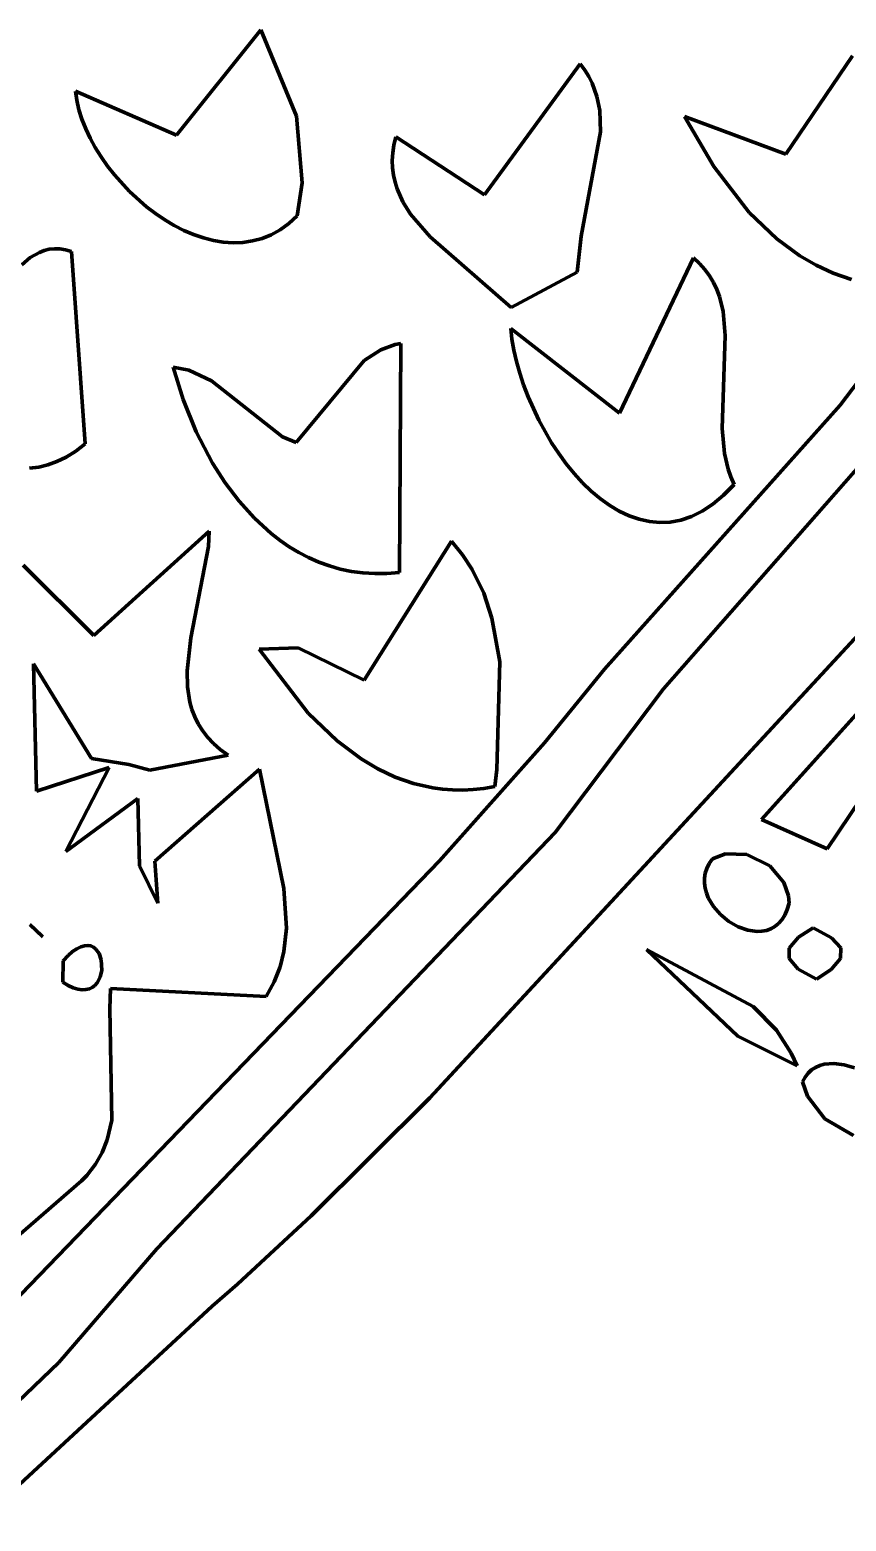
# Model space of a CAD drawing. Header units: millimetres. Extents: x 0 to 14.2, y 0 to 19.5.
# Drawn here: x 9.452 to 9.881, y 8.243 to 9.026 of the extents above; entities that cross this region are included whole.
import ezdxf

# ---------------------------------------------------------------- set-up
doc = ezdxf.new("R2010")
doc.units = ezdxf.units.MM
doc.layers.add('color#010101ff', color=7, linetype='CONTINUOUS', lineweight=100)
doc.layers.add('color#fdfdfdff', color=7, linetype='CONTINUOUS', lineweight=100)

msp = doc.modelspace()

# ---------------------------------------------------------------- linework, layer by layer
at = {"layer": 'color#010101ff'}
for p, q in [((9.52933, 8.97115), (9.57364, 9.02648)), ((9.57364, 9.02648), (9.59237, 8.98105)), ((9.84929, 8.96111), (9.88431, 9.01282)), ((9.69101, 8.93986), (9.74135, 9.00866)), ((9.74135, 9.00866), (9.74376, 9.00535)), ((9.74376, 9.00535), (9.74583, 9.00197)), ((9.74583, 9.00197), (9.74757, 8.99853)), ((9.47693, 8.98946), (9.47625, 8.99432)), ((9.47625, 8.99432), (9.52933, 8.97115)), ((9.74757, 8.99853), (9.75013, 8.99145)), ((9.47807, 8.98453), (9.47693, 8.98946)), ((9.75013, 8.99145), (9.75159, 8.98415)), ((9.47963, 8.97954), (9.47807, 8.98453)), ((9.4816, 8.97454), (9.47963, 8.97954)), ((9.59237, 8.98105), (9.59533, 8.94607)), ((9.75159, 8.98415), (9.75209, 8.97286)), ((9.81149, 8.95465), (9.79606, 8.98092)), ((9.79606, 8.98092), (9.84929, 8.96111)), ((9.48395, 8.96956), (9.4816, 8.97454)), ((9.64353, 8.96597), (9.64456, 8.97025)), ((9.64456, 8.97025), (9.69101, 8.93986)), ((9.75209, 8.97286), (9.74178, 8.91804)), ((9.48665, 8.96461), (9.48395, 8.96956)), ((9.48969, 8.95973), (9.48665, 8.96461)), ((9.64291, 8.96182), (9.64353, 8.96597)), ((9.49303, 8.95495), (9.48969, 8.95973)), ((9.49666, 8.9503), (9.49303, 8.95495)), ((9.64267, 8.9578), (9.64291, 8.96182)), ((9.6428, 8.95391), (9.64267, 8.9578)), ((9.83018, 8.93052), (9.81149, 8.95465)), ((9.50469, 8.94149), (9.49666, 8.9503)), ((9.64328, 8.95013), (9.6428, 8.95391)), ((9.64408, 8.94647), (9.64328, 8.95013)), ((9.64518, 8.94292), (9.64408, 8.94647)), ((9.51357, 8.93355), (9.50469, 8.94149)), ((9.59533, 8.94607), (9.59272, 8.92876)), ((9.64822, 8.93611), (9.64518, 8.94292)), ((9.51827, 8.92997), (9.51357, 8.93355)), ((9.65223, 8.92966), (9.64822, 8.93611)), ((9.84465, 8.91663), (9.83018, 8.93052)), ((9.52312, 8.92669), (9.51827, 8.92997)), ((9.52808, 8.92375), (9.52312, 8.92669)), ((9.53314, 8.92116), (9.52808, 8.92375)), ((9.58836, 8.92476), (9.58381, 8.92148)), ((9.59272, 8.92876), (9.58836, 8.92476)), ((9.66251, 8.91768), (9.65223, 8.92966)), ((9.53828, 8.91897), (9.53314, 8.92116)), ((9.54346, 8.91719), (9.53828, 8.91897)), ((9.54867, 8.91585), (9.54346, 8.91719)), ((9.55387, 8.915), (9.54867, 8.91585)), ((9.55906, 8.91465), (9.55387, 8.915)), ((9.5642, 8.91483), (9.55906, 8.91465)), ((9.56926, 8.91557), (9.5642, 8.91483)), ((9.57424, 8.91691), (9.56926, 8.91557)), ((9.57909, 8.91887), (9.57424, 8.91691)), ((9.58381, 8.92148), (9.57909, 8.91887)), ((9.70502, 8.88063), (9.66251, 8.91768)), ((9.74178, 8.91804), (9.73976, 8.89911)), ((9.85666, 8.90781), (9.84465, 8.91663)), ((9.45251, 8.90682), (9.45732, 8.9096)), ((9.45732, 8.9096), (9.45985, 8.91055)), ((9.45985, 8.91055), (9.46249, 8.91118)), ((9.46249, 8.91118), (9.46522, 8.91147)), ((9.46522, 8.91147), (9.46807, 8.91139)), ((9.46807, 8.91139), (9.47104, 8.91092)), ((9.47104, 8.91092), (9.47413, 8.91004)), ((9.47413, 8.91004), (9.4814, 8.80899)), ((9.86525, 8.90282), (9.85666, 8.90781)), ((9.448, 8.90305), (9.45251, 8.90682)), ((9.76205, 8.82515), (9.80081, 8.9068)), ((9.80081, 8.9068), (9.80406, 8.90377)), ((9.80406, 8.90377), (9.80688, 8.90058)), ((9.80688, 8.90058), (9.8093, 8.89723)), ((9.87431, 8.89864), (9.86525, 8.90282)), ((9.73976, 8.89911), (9.70502, 8.88063)), ((9.8093, 8.89723), (9.81135, 8.89374)), ((9.81135, 8.89374), (9.81306, 8.89011)), ((9.88388, 8.89534), (9.87431, 8.89864)), ((9.81306, 8.89011), (9.81444, 8.88635)), ((9.81444, 8.88635), (9.81637, 8.87849)), ((9.81637, 8.87849), (9.81758, 8.866)), ((9.87784, 8.82927), (9.9135, 8.87641)), ((9.70553, 8.86393), (9.70493, 8.86952)), ((9.70493, 8.86952), (9.76205, 8.82515)), ((9.63659, 8.85837), (9.64425, 8.86114)), ((9.64425, 8.86114), (9.64706, 8.86173)), ((9.64706, 8.86173), (9.64642, 8.74144)), ((9.70651, 8.85814), (9.70553, 8.86393)), ((9.81758, 8.866), (9.81596, 8.81704)), ((9.59223, 8.80964), (9.62786, 8.85275)), ((9.62786, 8.85275), (9.63659, 8.85837)), ((9.70787, 8.85218), (9.70651, 8.85814)), ((9.70957, 8.84609), (9.70787, 8.85218)), ((9.52752, 8.84929), (9.53572, 8.84769)), ((9.53278, 8.83225), (9.52752, 8.84929)), ((9.53572, 8.84769), (9.54765, 8.84209)), ((9.71161, 8.83993), (9.70957, 8.84609)), ((9.54765, 8.84209), (9.58498, 8.81271)), ((9.71397, 8.83374), (9.71161, 8.83993)), ((9.92363, 8.83819), (9.78516, 8.68026)), ((9.53971, 8.8153), (9.53278, 8.83225)), ((9.7196, 8.82145), (9.71397, 8.83374)), ((9.75415, 8.69063), (9.87784, 8.82927)), ((9.72633, 8.80958), (9.7196, 8.82145)), ((9.54828, 8.79893), (9.53971, 8.8153)), ((9.81596, 8.81704), (9.81716, 8.80401)), ((9.4814, 8.80899), (9.47638, 8.80514)), ((9.58498, 8.81271), (9.59223, 8.80964)), ((9.73008, 8.80392), (9.72633, 8.80958)), ((9.4617, 8.79793), (9.45692, 8.79683)), ((9.46654, 8.79965), (9.4617, 8.79793)), ((9.47143, 8.80204), (9.46654, 8.79965)), ((9.47638, 8.80514), (9.47143, 8.80204)), ((9.5549, 8.78859), (9.54828, 8.79893)), ((9.73405, 8.7985), (9.73008, 8.80392)), ((9.73824, 8.79337), (9.73405, 8.7985)), ((9.81716, 8.80401), (9.81908, 8.79567)), ((9.45692, 8.79683), (9.45218, 8.79631)), ((9.74263, 8.78857), (9.73824, 8.79337)), ((9.81908, 8.79567), (9.82047, 8.79163)), ((9.82047, 8.79163), (9.82217, 8.78769)), ((9.56224, 8.77887), (9.5549, 8.78859)), ((9.7472, 8.78416), (9.74263, 8.78857)), ((9.75195, 8.78017), (9.7472, 8.78416)), ((9.8166, 8.78201), (9.811, 8.77734)), ((9.82217, 8.78769), (9.8166, 8.78201)), ((9.5703, 8.76993), (9.56224, 8.77887)), ((9.75684, 8.77664), (9.75195, 8.78017)), ((9.76188, 8.77364), (9.75684, 8.77664)), ((9.811, 8.77734), (9.80539, 8.77365)), ((9.98744, 8.77916), (9.83653, 8.61173)), ((9.57907, 8.76191), (9.5703, 8.76993)), ((9.76705, 8.7712), (9.76188, 8.77364)), ((9.77232, 8.76936), (9.76705, 8.7712)), ((9.77768, 8.76818), (9.77232, 8.76936)), ((9.78313, 8.76769), (9.77768, 8.76818)), ((9.78863, 8.76795), (9.78313, 8.76769)), ((9.79419, 8.769), (9.78863, 8.76795)), ((9.79978, 8.77089), (9.79419, 8.769)), ((9.80539, 8.77365), (9.79978, 8.77089)), ((9.48584, 8.70834), (9.54645, 8.76314)), ((9.54645, 8.76314), (9.54613, 8.755)), ((9.58372, 8.75829), (9.57907, 8.76191)), ((9.58855, 8.75496), (9.58372, 8.75829)), ((9.54613, 8.755), (9.53685, 8.70704)), ((9.59355, 8.75193), (9.58855, 8.75496)), ((9.59873, 8.74923), (9.59355, 8.75193)), ((9.62788, 8.68495), (9.6737, 8.75791)), ((9.6737, 8.75791), (9.67961, 8.75066)), ((9.67961, 8.75066), (9.68463, 8.74294)), ((9.4488, 8.74522), (9.48584, 8.70834)), ((9.60409, 8.74686), (9.59873, 8.74923)), ((9.60962, 8.74486), (9.60409, 8.74686)), ((9.61532, 8.74324), (9.60962, 8.74486)), ((9.6212, 8.74201), (9.61532, 8.74324)), ((9.68463, 8.74294), (9.69065, 8.73058)), ((9.87108, 8.59622), (9.97123, 8.74543)), ((9.62724, 8.7412), (9.6212, 8.74201)), ((9.63347, 8.74082), (9.62724, 8.7412)), ((9.63986, 8.74089), (9.63347, 8.74082)), ((9.64642, 8.74144), (9.63986, 8.74089)), ((9.69065, 8.73058), (9.69502, 8.71747)), ((9.66231, 8.4655), (9.90116, 8.72367)), ((9.69502, 8.71747), (9.69913, 8.69444)), ((9.53685, 8.70704), (9.53487, 8.68971)), ((9.5727, 8.70114), (9.59315, 8.70177)), ((9.59855, 8.66756), (9.5727, 8.70114)), ((9.59315, 8.70177), (9.62788, 8.68495)), ((9.48472, 8.64381), (9.45427, 8.69352)), ((9.45427, 8.69352), (9.45584, 8.62665)), ((9.53487, 8.68971), (9.53507, 8.68136)), ((9.69913, 8.69444), (9.69763, 8.63799)), ((9.72256, 8.65204), (9.75415, 8.69063)), ((9.53507, 8.68136), (9.53633, 8.67331)), ((9.78516, 8.68026), (9.72819, 8.60479)), ((9.53633, 8.67331), (9.53744, 8.66942)), ((9.53744, 8.66942), (9.53889, 8.66563)), ((9.53889, 8.66563), (9.54072, 8.66194)), ((9.61378, 8.65294), (9.59855, 8.66756)), ((9.54072, 8.66194), (9.54294, 8.65838)), ((9.54294, 8.65838), (9.5456, 8.65494)), ((9.5456, 8.65494), (9.54871, 8.65164)), ((9.54871, 8.65164), (9.55231, 8.64848)), ((9.55231, 8.64848), (9.55641, 8.64547)), ((9.62623, 8.64359), (9.61378, 8.65294)), ((9.66747, 8.58994), (9.72256, 8.65204)), ((9.50432, 8.6406), (9.48472, 8.64381)), ((9.55641, 8.64547), (9.51527, 8.63764)), ((9.63503, 8.63833), (9.62623, 8.64359)), ((9.45584, 8.62665), (9.49388, 8.63893)), ((9.49388, 8.63893), (9.47117, 8.59491)), ((9.51527, 8.63764), (9.50432, 8.6406)), ((9.51796, 8.5898), (9.57298, 8.63804)), ((9.57298, 8.63804), (9.58577, 8.57546)), ((9.64424, 8.63395), (9.63503, 8.63833)), ((9.65385, 8.63057), (9.64424, 8.63395)), ((9.69763, 8.63799), (9.69644, 8.62904)), ((9.66387, 8.62829), (9.65385, 8.63057)), ((9.66904, 8.62759), (9.66387, 8.62829)), ((9.67431, 8.6272), (9.66904, 8.62759)), ((9.67968, 8.62714), (9.67431, 8.6272)), ((9.68516, 8.62742), (9.67968, 8.62714)), ((9.69075, 8.62804), (9.68516, 8.62742)), ((9.69644, 8.62904), (9.69075, 8.62804)), ((9.4738, 8.59678), (9.50903, 8.62277)), ((9.50903, 8.62277), (9.50986, 8.58729)), ((9.83653, 8.61173), (9.87108, 8.59622)), ((9.72819, 8.60479), (9.51903, 8.38616)), ((9.47117, 8.59491), (9.4738, 8.59678)), ((9.8177, 8.59366), (9.81078, 8.59105)), ((9.82887, 8.59323), (9.8177, 8.59366)), ((9.42512, 8.33908), (9.66747, 8.58994)), ((9.50986, 8.58729), (9.51946, 8.56775)), ((9.51946, 8.56775), (9.51796, 8.5898)), ((9.80778, 8.586), (9.80697, 8.58341)), ((9.80904, 8.58855), (9.80778, 8.586)), ((9.81078, 8.59105), (9.80904, 8.58855)), ((9.84092, 8.58728), (9.82887, 8.59323)), ((9.84832, 8.57862), (9.84092, 8.58728)), ((9.80697, 8.58341), (9.80657, 8.58081)), ((9.80657, 8.58081), (9.80657, 8.5782)), ((9.80657, 8.5782), (9.80692, 8.57562)), ((9.85079, 8.57154), (9.84832, 8.57862)), ((9.58577, 8.57546), (9.58705, 8.55456)), ((9.80692, 8.57562), (9.80762, 8.57308)), ((9.80762, 8.57308), (9.80862, 8.57061)), ((9.80862, 8.57061), (9.81142, 8.56592)), ((9.85108, 8.56771), (9.85079, 8.57154)), ((9.81142, 8.56592), (9.81512, 8.56171)), ((9.8488, 8.56145), (9.85008, 8.56434)), ((9.85008, 8.56434), (9.85108, 8.56771)), ((9.45236, 8.55647), (9.4549, 8.55409)), ((9.45915, 8.55012), (9.45236, 8.55647)), ((9.58705, 8.55456), (9.58571, 8.54229)), ((9.81512, 8.56171), (9.81949, 8.55814)), ((9.81949, 8.55814), (9.82431, 8.55537)), ((9.82431, 8.55537), (9.82935, 8.55355)), ((9.84146, 8.55423), (9.84358, 8.55542)), ((9.84358, 8.55542), (9.84552, 8.55701)), ((9.84552, 8.55701), (9.84728, 8.55901)), ((9.84728, 8.55901), (9.8488, 8.56145)), ((9.86372, 8.55476), (9.85601, 8.5499)), ((9.87338, 8.5496), (9.86372, 8.55476)), ((9.4549, 8.55409), (9.45915, 8.55012)), ((9.82935, 8.55355), (9.83439, 8.55285)), ((9.83439, 8.55285), (9.83684, 8.55297)), ((9.83684, 8.55297), (9.83921, 8.55342)), ((9.83921, 8.55342), (9.84146, 8.55423)), ((9.85601, 8.5499), (9.85116, 8.54418)), ((9.87819, 8.54422), (9.87338, 8.5496)), ((9.47237, 8.54018), (9.46981, 8.53752)), ((9.47477, 8.54226), (9.47237, 8.54018)), ((9.477, 8.54379), (9.47477, 8.54226)), ((9.47907, 8.54481), (9.477, 8.54379)), ((9.48097, 8.54537), (9.47907, 8.54481)), ((9.4827, 8.5455), (9.48097, 8.54537)), ((9.48426, 8.54524), (9.4827, 8.5455)), ((9.48564, 8.54464), (9.48426, 8.54524)), ((9.48684, 8.54374), (9.48564, 8.54464)), ((9.4887, 8.54121), (9.48684, 8.54374)), ((9.48982, 8.53797), (9.4887, 8.54121)), ((9.58571, 8.54229), (9.58368, 8.53428)), ((9.77615, 8.54332), (9.8241, 8.49792)), ((9.83222, 8.51344), (9.77615, 8.54332)), ((9.85116, 8.54418), (9.85113, 8.53859)), ((9.87814, 8.53863), (9.87819, 8.54422)), ((9.46981, 8.53752), (9.46955, 8.52632)), ((9.48922, 8.52895), (9.49005, 8.53251)), ((9.49005, 8.53251), (9.48982, 8.53797)), ((9.58368, 8.53428), (9.58061, 8.52642)), ((9.85113, 8.53859), (9.8559, 8.53314)), ((9.8559, 8.53314), (9.86547, 8.52781)), ((9.86547, 8.52781), (9.87325, 8.53282)), ((9.87325, 8.53282), (9.87814, 8.53863)), ((9.46955, 8.52632), (9.47244, 8.52455)), ((9.47244, 8.52455), (9.47511, 8.5233)), ((9.47511, 8.5233), (9.47755, 8.52253)), ((9.48353, 8.52275), (9.48509, 8.52351)), ((9.48509, 8.52351), (9.48644, 8.52456)), ((9.48644, 8.52456), (9.48757, 8.52584)), ((9.48757, 8.52584), (9.48922, 8.52895)), ((9.58061, 8.52642), (9.57638, 8.51876)), ((9.47755, 8.52253), (9.47976, 8.52222)), ((9.47976, 8.52222), (9.48175, 8.5223)), ((9.48175, 8.5223), (9.48353, 8.52275)), ((9.49465, 8.5229), (9.49426, 8.51228)), ((9.57638, 8.51876), (9.49465, 8.5229)), ((9.49426, 8.51228), (9.49537, 8.45366)), ((9.84446, 8.50096), (9.83222, 8.51344)), ((9.85223, 8.48901), (9.84446, 8.50096)), ((9.8241, 8.49792), (9.8553, 8.48229)), ((9.8553, 8.48229), (9.85223, 8.48901)), ((9.85949, 8.47641), (9.85815, 8.47396)), ((9.86108, 8.47847), (9.85949, 8.47641)), ((9.86291, 8.48015), (9.86108, 8.47847)), ((9.86494, 8.48148), (9.86291, 8.48015)), ((9.86714, 8.48247), (9.86494, 8.48148)), ((9.8695, 8.48313), (9.86714, 8.48247)), ((9.87457, 8.48354), (9.8695, 8.48313)), ((9.87993, 8.48285), (9.87457, 8.48354)), ((9.88538, 8.48117), (9.87993, 8.48285)), ((9.85815, 8.47396), (9.86068, 8.46628)), ((9.60011, 8.40342), (9.66231, 8.4655)), ((9.86068, 8.46628), (9.8698, 8.45452)), ((9.49537, 8.45366), (9.49294, 8.44338)), ((9.8698, 8.45452), (9.88489, 8.44567)), ((9.49294, 8.44338), (9.49033, 8.43683)), ((9.48676, 8.43057), (9.48213, 8.42464)), ((9.49033, 8.43683), (9.48676, 8.43057)), ((9.47937, 8.42181), (9.34569, 8.30587)), ((9.48213, 8.42464), (9.47937, 8.42181)), ((9.56133, 8.36761), (9.60011, 8.40342)), ((9.51903, 8.38616), (9.46745, 8.32637)), ((9.5481, 8.35596), (9.56133, 8.36761)), ((9.40339, 8.22226), (9.5481, 8.35596)), ((9.46745, 8.32637), (9.42126, 8.28221))]:
    msp.add_line(p, q, dxfattribs=at)
at = {"layer": 'color#fdfdfdff'}
for p, q in [((9.57364, 9.02648), (9.52933, 8.97115)), ((9.59237, 8.98105), (9.57364, 9.02648)), ((9.88431, 9.01282), (9.84929, 8.96111)), ((9.74135, 9.00866), (9.69101, 8.93986)), ((9.74376, 9.00535), (9.74135, 9.00866)), ((9.74583, 9.00197), (9.74376, 9.00535)), ((9.74757, 8.99853), (9.74583, 9.00197)), ((9.52933, 8.97115), (9.47625, 8.99432)), ((9.47625, 8.99432), (9.47693, 8.98946)), ((9.75013, 8.99145), (9.74757, 8.99853)), ((9.47693, 8.98946), (9.47807, 8.98453)), ((9.75159, 8.98415), (9.75013, 8.99145)), ((9.47807, 8.98453), (9.47963, 8.97954)), ((9.47963, 8.97954), (9.4816, 8.97454)), ((9.59533, 8.94607), (9.59237, 8.98105)), ((9.75209, 8.97286), (9.75159, 8.98415)), ((9.84929, 8.96111), (9.79606, 8.98092)), ((9.79606, 8.98092), (9.81149, 8.95465)), ((9.4816, 8.97454), (9.48395, 8.96956)), ((9.64456, 8.97025), (9.64353, 8.96597)), ((9.69101, 8.93986), (9.64456, 8.97025)), ((9.74178, 8.91804), (9.75209, 8.97286)), ((9.48395, 8.96956), (9.48665, 8.96461)), ((9.48665, 8.96461), (9.48969, 8.95973)), ((9.64353, 8.96597), (9.64291, 8.96182)), ((9.48969, 8.95973), (9.49303, 8.95495)), ((9.49303, 8.95495), (9.49666, 8.9503)), ((9.64291, 8.96182), (9.64267, 8.9578)), ((9.64267, 8.9578), (9.6428, 8.95391)), ((9.81149, 8.95465), (9.83018, 8.93052)), ((9.49666, 8.9503), (9.50469, 8.94149)), ((9.6428, 8.95391), (9.64328, 8.95013)), ((9.64328, 8.95013), (9.64408, 8.94647)), ((9.64408, 8.94647), (9.64518, 8.94292)), ((9.50469, 8.94149), (9.51357, 8.93355)), ((9.59272, 8.92876), (9.59533, 8.94607)), ((9.64518, 8.94292), (9.64822, 8.93611)), ((9.51357, 8.93355), (9.51827, 8.92997)), ((9.64822, 8.93611), (9.65223, 8.92966)), ((9.83018, 8.93052), (9.84465, 8.91663)), ((9.51827, 8.92997), (9.52312, 8.92669)), ((9.52312, 8.92669), (9.52808, 8.92375)), ((9.52808, 8.92375), (9.53314, 8.92116)), ((9.58381, 8.92148), (9.58836, 8.92476)), ((9.58836, 8.92476), (9.59272, 8.92876)), ((9.65223, 8.92966), (9.66251, 8.91768)), ((9.53314, 8.92116), (9.53828, 8.91897)), ((9.53828, 8.91897), (9.54346, 8.91719)), ((9.54346, 8.91719), (9.54867, 8.91585)), ((9.54867, 8.91585), (9.55387, 8.915)), ((9.55387, 8.915), (9.55906, 8.91465)), ((9.55906, 8.91465), (9.5642, 8.91483)), ((9.5642, 8.91483), (9.56926, 8.91557)), ((9.56926, 8.91557), (9.57424, 8.91691)), ((9.57424, 8.91691), (9.57909, 8.91887)), ((9.57909, 8.91887), (9.58381, 8.92148)), ((9.66251, 8.91768), (9.70502, 8.88063)), ((9.73976, 8.89911), (9.74178, 8.91804)), ((9.84465, 8.91663), (9.85666, 8.90781)), ((9.45732, 8.9096), (9.45251, 8.90682)), ((9.45985, 8.91055), (9.45732, 8.9096)), ((9.46249, 8.91118), (9.45985, 8.91055)), ((9.46522, 8.91147), (9.46249, 8.91118)), ((9.46807, 8.91139), (9.46522, 8.91147)), ((9.47104, 8.91092), (9.46807, 8.91139)), ((9.47413, 8.91004), (9.47104, 8.91092)), ((9.4814, 8.80899), (9.47413, 8.91004)), ((9.85666, 8.90781), (9.86525, 8.90282)), ((9.45251, 8.90682), (9.448, 8.90305)), ((9.80081, 8.9068), (9.76205, 8.82515)), ((9.80406, 8.90377), (9.80081, 8.9068)), ((9.80688, 8.90058), (9.80406, 8.90377)), ((9.8093, 8.89723), (9.80688, 8.90058)), ((9.86525, 8.90282), (9.87431, 8.89864)), ((9.70502, 8.88063), (9.73976, 8.89911)), ((9.81135, 8.89374), (9.8093, 8.89723)), ((9.81306, 8.89011), (9.81135, 8.89374)), ((9.87431, 8.89864), (9.88388, 8.89534)), ((9.81444, 8.88635), (9.81306, 8.89011)), ((9.81637, 8.87849), (9.81444, 8.88635)), ((9.81758, 8.866), (9.81637, 8.87849)), ((9.9135, 8.87641), (9.87784, 8.82927)), ((9.76205, 8.82515), (9.70493, 8.86952)), ((9.70493, 8.86952), (9.70553, 8.86393)), ((9.64425, 8.86114), (9.63659, 8.85837)), ((9.64706, 8.86173), (9.64425, 8.86114)), ((9.64642, 8.74144), (9.64706, 8.86173)), ((9.70553, 8.86393), (9.70651, 8.85814)), ((9.81596, 8.81704), (9.81758, 8.866)), ((9.62786, 8.85275), (9.59223, 8.80964)), ((9.63659, 8.85837), (9.62786, 8.85275)), ((9.70651, 8.85814), (9.70787, 8.85218)), ((9.70787, 8.85218), (9.70957, 8.84609)), ((9.52752, 8.84929), (9.53278, 8.83225)), ((9.53572, 8.84769), (9.52752, 8.84929)), ((9.54765, 8.84209), (9.53572, 8.84769)), ((9.70957, 8.84609), (9.71161, 8.83993)), ((9.58498, 8.81271), (9.54765, 8.84209)), ((9.71161, 8.83993), (9.71397, 8.83374)), ((9.78516, 8.68026), (9.92363, 8.83819)), ((9.53278, 8.83225), (9.53971, 8.8153)), ((9.71397, 8.83374), (9.7196, 8.82145)), ((9.87784, 8.82927), (9.75415, 8.69063)), ((9.7196, 8.82145), (9.72633, 8.80958)), ((9.53971, 8.8153), (9.54828, 8.79893)), ((9.81716, 8.80401), (9.81596, 8.81704)), ((9.47638, 8.80514), (9.4814, 8.80899)), ((9.59223, 8.80964), (9.58498, 8.81271)), ((9.72633, 8.80958), (9.73008, 8.80392)), ((9.45692, 8.79683), (9.4617, 8.79793)), ((9.4617, 8.79793), (9.46654, 8.79965)), ((9.46654, 8.79965), (9.47143, 8.80204)), ((9.47143, 8.80204), (9.47638, 8.80514)), ((9.54828, 8.79893), (9.5549, 8.78859)), ((9.73008, 8.80392), (9.73405, 8.7985)), ((9.73405, 8.7985), (9.73824, 8.79337)), ((9.81908, 8.79567), (9.81716, 8.80401)), ((9.45218, 8.79631), (9.45692, 8.79683)), ((9.73824, 8.79337), (9.74263, 8.78857)), ((9.82047, 8.79163), (9.81908, 8.79567)), ((9.82217, 8.78769), (9.82047, 8.79163)), ((9.5549, 8.78859), (9.56224, 8.77887)), ((9.74263, 8.78857), (9.7472, 8.78416)), ((9.7472, 8.78416), (9.75195, 8.78017)), ((9.811, 8.77734), (9.8166, 8.78201)), ((9.8166, 8.78201), (9.82217, 8.78769)), ((9.56224, 8.77887), (9.5703, 8.76993)), ((9.75195, 8.78017), (9.75684, 8.77664)), ((9.75684, 8.77664), (9.76188, 8.77364)), ((9.80539, 8.77365), (9.811, 8.77734)), ((9.83653, 8.61173), (9.98744, 8.77916)), ((9.5703, 8.76993), (9.57907, 8.76191)), ((9.76188, 8.77364), (9.76705, 8.7712)), ((9.76705, 8.7712), (9.77232, 8.76936)), ((9.77232, 8.76936), (9.77768, 8.76818)), ((9.77768, 8.76818), (9.78313, 8.76769)), ((9.78313, 8.76769), (9.78863, 8.76795)), ((9.78863, 8.76795), (9.79419, 8.769)), ((9.79419, 8.769), (9.79978, 8.77089)), ((9.79978, 8.77089), (9.80539, 8.77365)), ((9.54645, 8.76314), (9.48584, 8.70834)), ((9.54613, 8.755), (9.54645, 8.76314)), ((9.57907, 8.76191), (9.58372, 8.75829)), ((9.58372, 8.75829), (9.58855, 8.75496)), ((9.53685, 8.70704), (9.54613, 8.755)), ((9.58855, 8.75496), (9.59355, 8.75193)), ((9.59355, 8.75193), (9.59873, 8.74923)), ((9.6737, 8.75791), (9.62788, 8.68495)), ((9.67961, 8.75066), (9.6737, 8.75791)), ((9.68463, 8.74294), (9.67961, 8.75066)), ((9.48584, 8.70834), (9.4488, 8.74522)), ((9.59873, 8.74923), (9.60409, 8.74686)), ((9.60409, 8.74686), (9.60962, 8.74486)), ((9.60962, 8.74486), (9.61532, 8.74324)), ((9.61532, 8.74324), (9.6212, 8.74201)), ((9.69065, 8.73058), (9.68463, 8.74294)), ((9.97123, 8.74543), (9.87108, 8.59622)), ((9.6212, 8.74201), (9.62724, 8.7412)), ((9.62724, 8.7412), (9.63347, 8.74082)), ((9.63347, 8.74082), (9.63986, 8.74089)), ((9.63986, 8.74089), (9.64642, 8.74144)), ((9.69502, 8.71747), (9.69065, 8.73058)), ((9.90116, 8.72367), (9.66231, 8.4655)), ((9.69913, 8.69444), (9.69502, 8.71747)), ((9.53487, 8.68971), (9.53685, 8.70704)), ((9.59315, 8.70177), (9.5727, 8.70114)), ((9.5727, 8.70114), (9.59855, 8.66756)), ((9.62788, 8.68495), (9.59315, 8.70177)), ((9.45584, 8.62665), (9.45427, 8.69352)), ((9.45427, 8.69352), (9.48472, 8.64381)), ((9.53507, 8.68136), (9.53487, 8.68971)), ((9.69763, 8.63799), (9.69913, 8.69444)), ((9.75415, 8.69063), (9.72256, 8.65204)), ((9.53633, 8.67331), (9.53507, 8.68136)), ((9.72819, 8.60479), (9.78516, 8.68026)), ((9.53744, 8.66942), (9.53633, 8.67331)), ((9.53889, 8.66563), (9.53744, 8.66942)), ((9.54072, 8.66194), (9.53889, 8.66563)), ((9.59855, 8.66756), (9.61378, 8.65294)), ((9.54294, 8.65838), (9.54072, 8.66194)), ((9.5456, 8.65494), (9.54294, 8.65838)), ((9.54871, 8.65164), (9.5456, 8.65494)), ((9.55231, 8.64848), (9.54871, 8.65164)), ((9.55641, 8.64547), (9.55231, 8.64848)), ((9.61378, 8.65294), (9.62623, 8.64359)), ((9.72256, 8.65204), (9.66747, 8.58994)), ((9.48472, 8.64381), (9.50432, 8.6406)), ((9.51527, 8.63764), (9.55641, 8.64547)), ((9.62623, 8.64359), (9.63503, 8.63833)), ((9.49388, 8.63893), (9.45584, 8.62665)), ((9.47117, 8.59491), (9.49388, 8.63893)), ((9.50432, 8.6406), (9.51527, 8.63764)), ((9.57298, 8.63804), (9.51796, 8.5898)), ((9.58577, 8.57546), (9.57298, 8.63804)), ((9.63503, 8.63833), (9.64424, 8.63395)), ((9.64424, 8.63395), (9.65385, 8.63057)), ((9.69644, 8.62904), (9.69763, 8.63799)), ((9.65385, 8.63057), (9.66387, 8.62829)), ((9.66387, 8.62829), (9.66904, 8.62759)), ((9.66904, 8.62759), (9.67431, 8.6272)), ((9.67431, 8.6272), (9.67968, 8.62714)), ((9.67968, 8.62714), (9.68516, 8.62742)), ((9.68516, 8.62742), (9.69075, 8.62804)), ((9.69075, 8.62804), (9.69644, 8.62904)), ((9.50903, 8.62277), (9.4738, 8.59678)), ((9.50986, 8.58729), (9.50903, 8.62277)), ((9.87108, 8.59622), (9.83653, 8.61173)), ((9.51903, 8.38616), (9.72819, 8.60479)), ((9.4738, 8.59678), (9.47117, 8.59491)), ((9.81078, 8.59105), (9.8177, 8.59366)), ((9.8177, 8.59366), (9.82887, 8.59323)), ((9.66747, 8.58994), (9.42512, 8.33908)), ((9.51946, 8.56775), (9.50986, 8.58729)), ((9.51796, 8.5898), (9.51946, 8.56775)), ((9.80697, 8.58341), (9.80778, 8.586)), ((9.80778, 8.586), (9.80904, 8.58855)), ((9.80904, 8.58855), (9.81078, 8.59105)), ((9.82887, 8.59323), (9.84092, 8.58728)), ((9.84092, 8.58728), (9.84832, 8.57862)), ((9.80657, 8.58081), (9.80697, 8.58341)), ((9.80657, 8.5782), (9.80657, 8.58081)), ((9.80692, 8.57562), (9.80657, 8.5782)), ((9.84832, 8.57862), (9.85079, 8.57154)), ((9.58705, 8.55456), (9.58577, 8.57546)), ((9.80762, 8.57308), (9.80692, 8.57562)), ((9.80862, 8.57061), (9.80762, 8.57308)), ((9.81142, 8.56592), (9.80862, 8.57061)), ((9.85079, 8.57154), (9.85108, 8.56771)), ((9.81512, 8.56171), (9.81142, 8.56592)), ((9.85008, 8.56434), (9.8488, 8.56145)), ((9.85108, 8.56771), (9.85008, 8.56434)), ((9.45236, 8.55647), (9.45915, 8.55012)), ((9.4549, 8.55409), (9.45236, 8.55647)), ((9.58571, 8.54229), (9.58705, 8.55456)), ((9.81949, 8.55814), (9.81512, 8.56171)), ((9.82431, 8.55537), (9.81949, 8.55814)), ((9.82935, 8.55355), (9.82431, 8.55537)), ((9.84358, 8.55542), (9.84146, 8.55423)), ((9.84552, 8.55701), (9.84358, 8.55542)), ((9.84728, 8.55901), (9.84552, 8.55701)), ((9.8488, 8.56145), (9.84728, 8.55901)), ((9.85601, 8.5499), (9.86372, 8.55476)), ((9.86372, 8.55476), (9.87338, 8.5496)), ((9.45915, 8.55012), (9.4549, 8.55409)), ((9.83439, 8.55285), (9.82935, 8.55355)), ((9.83684, 8.55297), (9.83439, 8.55285)), ((9.83921, 8.55342), (9.83684, 8.55297)), ((9.84146, 8.55423), (9.83921, 8.55342)), ((9.85116, 8.54418), (9.85601, 8.5499)), ((9.87338, 8.5496), (9.87819, 8.54422)), ((9.46981, 8.53752), (9.47237, 8.54018)), ((9.47237, 8.54018), (9.47477, 8.54226)), ((9.47477, 8.54226), (9.477, 8.54379)), ((9.477, 8.54379), (9.47907, 8.54481)), ((9.47907, 8.54481), (9.48097, 8.54537)), ((9.48097, 8.54537), (9.4827, 8.5455)), ((9.4827, 8.5455), (9.48426, 8.54524)), ((9.48426, 8.54524), (9.48564, 8.54464)), ((9.48564, 8.54464), (9.48684, 8.54374)), ((9.48684, 8.54374), (9.4887, 8.54121)), ((9.4887, 8.54121), (9.48982, 8.53797)), ((9.58368, 8.53428), (9.58571, 8.54229)), ((9.77615, 8.54332), (9.83222, 8.51344)), ((9.8241, 8.49792), (9.77615, 8.54332)), ((9.85113, 8.53859), (9.85116, 8.54418)), ((9.87819, 8.54422), (9.87814, 8.53863)), ((9.46955, 8.52632), (9.46981, 8.53752)), ((9.49005, 8.53251), (9.48922, 8.52895)), ((9.48982, 8.53797), (9.49005, 8.53251)), ((9.58061, 8.52642), (9.58368, 8.53428)), ((9.8559, 8.53314), (9.85113, 8.53859)), ((9.86547, 8.52781), (9.8559, 8.53314)), ((9.87325, 8.53282), (9.86547, 8.52781)), ((9.87814, 8.53863), (9.87325, 8.53282)), ((9.47244, 8.52455), (9.46955, 8.52632)), ((9.47511, 8.5233), (9.47244, 8.52455)), ((9.47755, 8.52253), (9.47511, 8.5233)), ((9.48509, 8.52351), (9.48353, 8.52275)), ((9.48644, 8.52456), (9.48509, 8.52351)), ((9.48757, 8.52584), (9.48644, 8.52456)), ((9.48922, 8.52895), (9.48757, 8.52584)), ((9.57638, 8.51876), (9.58061, 8.52642)), ((9.47976, 8.52222), (9.47755, 8.52253)), ((9.48175, 8.5223), (9.47976, 8.52222)), ((9.48353, 8.52275), (9.48175, 8.5223)), ((9.49426, 8.51228), (9.49465, 8.5229)), ((9.49465, 8.5229), (9.57638, 8.51876)), ((9.49537, 8.45366), (9.49426, 8.51228)), ((9.83222, 8.51344), (9.84446, 8.50096)), ((9.84446, 8.50096), (9.85223, 8.48901)), ((9.8553, 8.48229), (9.8241, 8.49792)), ((9.85223, 8.48901), (9.8553, 8.48229)), ((9.85815, 8.47396), (9.85949, 8.47641)), ((9.85949, 8.47641), (9.86108, 8.47847)), ((9.86108, 8.47847), (9.86291, 8.48015)), ((9.86291, 8.48015), (9.86494, 8.48148)), ((9.86494, 8.48148), (9.86714, 8.48247)), ((9.86714, 8.48247), (9.8695, 8.48313)), ((9.8695, 8.48313), (9.87457, 8.48354)), ((9.87457, 8.48354), (9.87993, 8.48285)), ((9.87993, 8.48285), (9.88538, 8.48117)), ((9.86068, 8.46628), (9.85815, 8.47396)), ((9.66231, 8.4655), (9.60011, 8.40342)), ((9.8698, 8.45452), (9.86068, 8.46628)), ((9.49294, 8.44338), (9.49537, 8.45366)), ((9.88489, 8.44567), (9.8698, 8.45452)), ((9.49033, 8.43683), (9.49294, 8.44338)), ((9.48213, 8.42464), (9.48676, 8.43057)), ((9.48676, 8.43057), (9.49033, 8.43683)), ((9.34569, 8.30587), (9.47937, 8.42181)), ((9.47937, 8.42181), (9.48213, 8.42464)), ((9.60011, 8.40342), (9.56133, 8.36761)), ((9.46745, 8.32637), (9.51903, 8.38616)), ((9.56133, 8.36761), (9.5481, 8.35596)), ((9.5481, 8.35596), (9.40339, 8.22226)), ((9.42126, 8.28221), (9.46745, 8.32637))]:
    msp.add_line(p, q, dxfattribs=at)

doc.saveas('drawing.dxf')
